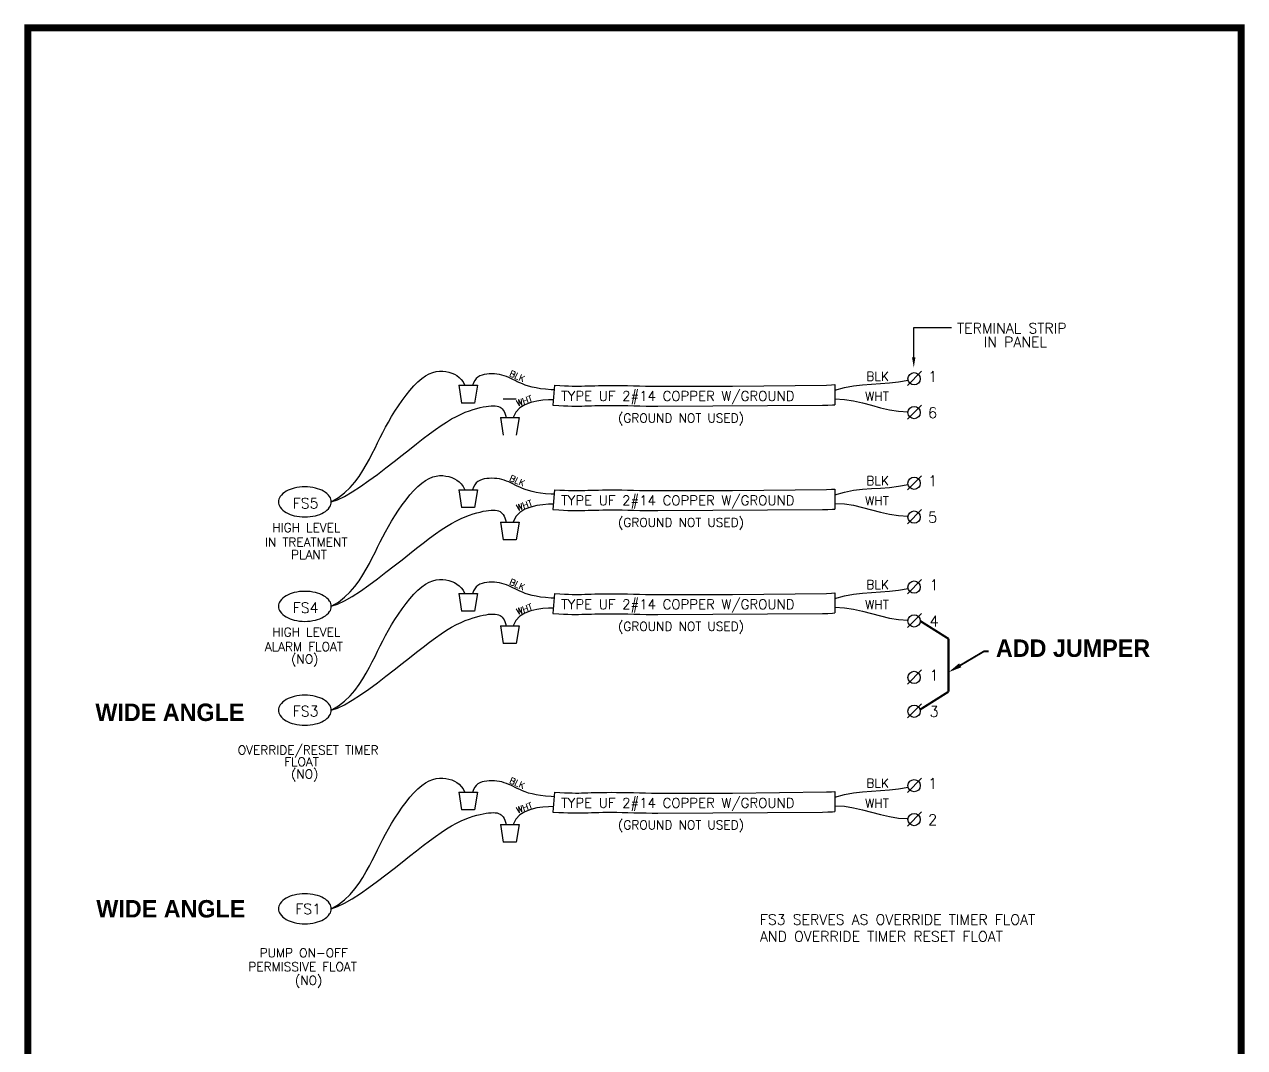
# Model space of a CAD drawing. Extents: x -283 to 170, y -177 to 25.
# Drawn here: x -223.53 to -206.74, y -107.66 to -93.58 of the extents above; entities that cross this region are included whole.
import ezdxf

# ---------------------------------------------------------------- set-up
doc = ezdxf.new("R2010")
doc.units = 0
doc.header["$LTSCALE"] = 0.125
doc.header["$MEASUREMENT"] = 0
doc.layers.get('0').update_dxf_attribs({"linetype": 'CONTINUOUS'})
doc.layers.add('ASHADE', color=7, linetype='CONTINUOUS')
doc.layers.add('TEXT', color=6, linetype='CONTINUOUS')
doc.styles.add('bold', font='', dxfattribs={"height": 0.08})
doc.styles.get("Standard").update_dxf_attribs({"font": 'simplex.shx', "height": 0.08})
doc.styles.get('bold').set_extended_font_data('Eras Bold ITC')

msp = doc.modelspace()

# ---------------------------------------------------------------- linework, layer by layer
at = {"color": 7}
for p, q in [((-211.382, -98.553), (-211.187, -98.358)), ((-217.553, -98.551), (-217.298, -98.551)), ((-217.553, -98.551), (-217.515, -98.795)), ((-217.298, -98.551), (-217.336, -98.795)), ((-216.239, -98.551), (-216.259, -98.825)), ((-212.382, -98.542), (-212.382, -98.818)), ((-217.336, -98.795), (-217.515, -98.795)), ((-216.763, -98.742), (-216.942, -98.742)), ((-211.382, -99.018), (-211.187, -98.823)), ((-216.98, -98.995), (-216.725, -98.995)), ((-216.98, -98.995), (-216.942, -99.239)), ((-216.725, -98.995), (-216.763, -99.239)), ((-211.382, -99.99), (-211.187, -99.795)), ((-217.553, -99.988), (-217.298, -99.988)), ((-217.553, -99.988), (-217.515, -100.232)), ((-217.298, -99.988), (-217.336, -100.232)), ((-216.239, -99.988), (-216.259, -100.262)), ((-212.382, -99.979), (-212.382, -100.255)), ((-217.336, -100.232), (-217.515, -100.232)), ((-211.382, -100.456), (-211.187, -100.26)), ((-216.98, -100.433), (-216.725, -100.433)), ((-216.98, -100.433), (-216.942, -100.676)), ((-216.725, -100.433), (-216.763, -100.676)), ((-216.763, -100.676), (-216.942, -100.676)), ((-211.382, -101.419), (-211.187, -101.224)), ((-217.553, -101.418), (-217.515, -101.661)), ((-217.553, -101.418), (-217.298, -101.418)), ((-217.298, -101.418), (-217.336, -101.661)), ((-216.239, -101.417), (-216.259, -101.691)), ((-212.382, -101.408), (-212.382, -101.684)), ((-217.336, -101.661), (-217.515, -101.661)), ((-211.382, -101.885), (-211.187, -101.69)), ((-216.98, -101.862), (-216.942, -102.105)), ((-216.98, -101.862), (-216.725, -101.862)), ((-216.725, -101.862), (-216.763, -102.105)), ((-216.763, -102.105), (-216.942, -102.105)), ((-211.382, -102.662), (-211.187, -102.467)), ((-211.382, -103.128), (-211.187, -102.933)), ((-211.382, -104.152), (-211.187, -103.957)), ((-217.553, -104.15), (-217.298, -104.15)), ((-217.553, -104.15), (-217.515, -104.394)), ((-217.298, -104.15), (-217.336, -104.394)), ((-216.239, -104.15), (-216.259, -104.424)), ((-212.382, -104.141), (-212.382, -104.417)), ((-217.336, -104.394), (-217.515, -104.394)), ((-211.382, -104.617), (-211.187, -104.422)), ((-216.98, -104.594), (-216.942, -104.838)), ((-216.98, -104.594), (-216.725, -104.594)), ((-216.725, -104.594), (-216.763, -104.838)), ((-216.763, -104.838), (-216.942, -104.838))]:
    msp.add_line(p, q, dxfattribs=at)
at = {"const_width": 0.0962}
msp.add_lwpolyline([(-223.482, -115.854), (-223.482, -93.633), (-206.792, -93.633), (-206.792, -115.854)], close=True, dxfattribs=at)
at = {"color": 7}
for points in [[(-219.308, -100.155), (-219.211, -100.096), (-219.125, -100.03), (-219.05, -99.958), (-218.984, -99.882), (-218.925, -99.804), (-218.873, -99.724), (-218.827, -99.644), (-218.784, -99.565), (-218.745, -99.488), (-218.707, -99.414), (-218.671, -99.342), (-218.635, -99.27), (-218.599, -99.199), (-218.561, -99.127), (-218.522, -99.056), (-218.479, -98.982), (-218.433, -98.908), (-218.384, -98.833), (-218.333, -98.759), (-218.28, -98.688), (-218.226, -98.621), (-218.171, -98.559), (-218.117, -98.505), (-218.063, -98.459), (-218.011, -98.422), (-217.961, -98.394), (-217.912, -98.375), (-217.864, -98.363), (-217.818, -98.357), (-217.774, -98.357), (-217.732, -98.362), (-217.691, -98.371), (-217.652, -98.383), (-217.615, -98.399), (-217.58, -98.418), (-217.549, -98.442), (-217.52, -98.471), (-217.495, -98.505), (-217.475, -98.544), (-217.472, -98.551)], [(-216.243, -98.614), (-216.284, -98.612), (-216.36, -98.606), (-216.428, -98.598), (-216.49, -98.587), (-216.545, -98.575), (-216.595, -98.562), (-216.639, -98.547), (-216.68, -98.532), (-216.716, -98.516), (-216.75, -98.501), (-216.781, -98.485), (-216.811, -98.47), (-216.84, -98.456), (-216.868, -98.443), (-216.898, -98.43), (-216.928, -98.419), (-216.961, -98.41), (-216.995, -98.403), (-217.03, -98.397), (-217.065, -98.394), (-217.101, -98.393), (-217.136, -98.393), (-217.17, -98.396), (-217.204, -98.402), (-217.235, -98.41), (-217.264, -98.422), (-217.291, -98.437), (-217.314, -98.458), (-217.335, -98.483), (-217.352, -98.515), (-217.364, -98.554)], [(-212.382, -98.619), (-212.25, -98.583), (-212.123, -98.559), (-211.999, -98.544), (-211.876, -98.535), (-211.754, -98.528), (-211.63, -98.519), (-211.504, -98.504), (-211.373, -98.48)], [(-216.239, -98.551), (-216.164, -98.555), (-216.1, -98.558), (-216.043, -98.56), (-215.993, -98.561), (-215.947, -98.562), (-215.905, -98.562), (-215.864, -98.561), (-215.822, -98.56), (-215.779, -98.559), (-215.733, -98.557), (-215.685, -98.556), (-215.633, -98.554), (-215.578, -98.553), (-215.518, -98.553), (-215.454, -98.552), (-215.385, -98.553), (-215.311, -98.554), (-215.232, -98.555), (-215.151, -98.557), (-215.069, -98.559), (-214.986, -98.561), (-214.905, -98.562), (-214.826, -98.563), (-213.788, -98.562), (-212.494, -98.547), (-212.428, -98.544), (-212.382, -98.542)], [(-219.308, -100.155), (-219.222, -100.126), (-219.125, -100.079), (-219.019, -100.018), (-218.907, -99.945), (-218.791, -99.863), (-218.673, -99.776), (-218.556, -99.687), (-218.443, -99.599), (-218.335, -99.514), (-218.233, -99.433), (-218.136, -99.357), (-218.044, -99.285), (-217.957, -99.219), (-217.875, -99.159), (-217.797, -99.104), (-217.723, -99.056), (-217.653, -99.014), (-217.587, -98.978), (-217.524, -98.947), (-217.465, -98.922), (-217.409, -98.901), (-217.357, -98.883), (-217.308, -98.869), (-217.262, -98.857), (-217.219, -98.848), (-217.18, -98.841), (-217.144, -98.836), (-217.11, -98.833), (-217.08, -98.832), (-217.053, -98.834), (-217.028, -98.837), (-217.006, -98.843), (-216.987, -98.851), (-216.971, -98.862), (-216.957, -98.876), (-216.944, -98.892), (-216.932, -98.912), (-216.922, -98.936), (-216.912, -98.964), (-216.902, -98.995)], [(-216.253, -98.75), (-216.322, -98.751), (-216.4, -98.756), (-216.483, -98.768), (-216.565, -98.788), (-216.644, -98.819), (-216.713, -98.862), (-216.768, -98.921), (-216.805, -98.996)], [(-216.259, -98.825), (-216.18, -98.829), (-216.112, -98.832), (-216.052, -98.835), (-215.999, -98.836), (-215.951, -98.837), (-215.906, -98.837), (-215.863, -98.836), (-215.82, -98.835), (-215.776, -98.834), (-215.73, -98.832), (-215.681, -98.831), (-215.629, -98.829), (-215.574, -98.828), (-215.514, -98.828), (-215.45, -98.827), (-215.381, -98.828), (-215.306, -98.829), (-215.227, -98.831), (-215.145, -98.833), (-215.062, -98.835), (-214.978, -98.836), (-214.895, -98.838), (-214.814, -98.838), (-212.552, -98.824), (-212.479, -98.823), (-212.412, -98.82), (-212.382, -98.818)], [(-212.382, -98.737), (-212.25, -98.745), (-212.123, -98.765), (-211.999, -98.794), (-211.876, -98.826), (-211.754, -98.859), (-211.63, -98.887), (-211.504, -98.907), (-211.374, -98.915)], [(-219.308, -101.592), (-219.211, -101.533), (-219.125, -101.467), (-219.05, -101.395), (-218.984, -101.319), (-218.925, -101.241), (-218.873, -101.161), (-218.827, -101.081), (-218.784, -101.002), (-218.745, -100.926), (-218.707, -100.851), (-218.671, -100.779), (-218.635, -100.707), (-218.599, -100.636), (-218.561, -100.565), (-218.522, -100.493), (-218.479, -100.42), (-218.433, -100.345), (-218.384, -100.27), (-218.333, -100.196), (-218.28, -100.125), (-218.226, -100.058), (-218.171, -99.997), (-218.117, -99.942), (-218.063, -99.896), (-218.011, -99.859), (-217.961, -99.832), (-217.912, -99.812), (-217.864, -99.8), (-217.818, -99.794), (-217.774, -99.794), (-217.732, -99.799), (-217.691, -99.808), (-217.652, -99.82), (-217.615, -99.836), (-217.58, -99.856), (-217.549, -99.879), (-217.52, -99.908), (-217.495, -99.942), (-217.475, -99.981), (-217.472, -99.988)], [(-216.243, -100.051), (-216.284, -100.049), (-216.36, -100.043), (-216.428, -100.035), (-216.49, -100.024), (-216.545, -100.012), (-216.595, -99.999), (-216.639, -99.984), (-216.68, -99.969), (-216.716, -99.954), (-216.75, -99.938), (-216.781, -99.923), (-216.811, -99.908), (-216.84, -99.893), (-216.868, -99.88), (-216.898, -99.868), (-216.928, -99.857), (-216.961, -99.848), (-216.995, -99.84), (-217.03, -99.835), (-217.065, -99.831), (-217.101, -99.83), (-217.136, -99.831), (-217.17, -99.834), (-217.204, -99.839), (-217.235, -99.848), (-217.264, -99.859), (-217.291, -99.875), (-217.314, -99.895), (-217.335, -99.92), (-217.352, -99.952), (-217.364, -99.991)], [(-216.239, -99.988), (-216.164, -99.992), (-216.1, -99.995), (-216.043, -99.997), (-215.993, -99.998), (-215.947, -99.999), (-215.905, -99.999), (-215.864, -99.998), (-215.822, -99.997), (-215.779, -99.996), (-215.733, -99.994), (-215.685, -99.993), (-215.633, -99.992), (-215.578, -99.99), (-215.518, -99.99), (-215.454, -99.989), (-215.385, -99.99), (-215.311, -99.991), (-215.232, -99.993), (-215.151, -99.995), (-215.069, -99.997), (-214.986, -99.998), (-214.905, -99.999), (-214.826, -100), (-213.788, -99.999), (-212.494, -99.985), (-212.428, -99.982), (-212.382, -99.979)], [(-212.382, -100.056), (-212.25, -100.02), (-212.123, -99.996), (-211.999, -99.982), (-211.876, -99.973), (-211.754, -99.965), (-211.63, -99.956), (-211.504, -99.941), (-211.373, -99.917)], [(-216.253, -100.187), (-216.322, -100.188), (-216.4, -100.194), (-216.483, -100.205), (-216.565, -100.226), (-216.644, -100.256), (-216.713, -100.3), (-216.768, -100.358), (-216.805, -100.433)], [(-212.382, -100.175), (-212.25, -100.182), (-212.123, -100.202), (-211.999, -100.231), (-211.876, -100.263), (-211.754, -100.296), (-211.63, -100.324), (-211.504, -100.344), (-211.374, -100.352)], [(-219.308, -101.592), (-219.222, -101.563), (-219.125, -101.516), (-219.019, -101.455), (-218.907, -101.382), (-218.791, -101.3), (-218.673, -101.213), (-218.556, -101.124), (-218.443, -101.036), (-218.335, -100.951), (-218.233, -100.87), (-218.136, -100.794), (-218.044, -100.723), (-217.957, -100.656), (-217.875, -100.596), (-217.797, -100.541), (-217.723, -100.493), (-217.653, -100.451), (-217.587, -100.415), (-217.524, -100.384), (-217.465, -100.359), (-217.409, -100.338), (-217.357, -100.32), (-217.308, -100.306), (-217.262, -100.295), (-217.219, -100.285), (-217.18, -100.278), (-217.144, -100.273), (-217.11, -100.27), (-217.08, -100.269), (-217.053, -100.271), (-217.028, -100.275), (-217.006, -100.28), (-216.987, -100.289), (-216.971, -100.299), (-216.957, -100.313), (-216.944, -100.33), (-216.932, -100.35), (-216.922, -100.373), (-216.912, -100.401), (-216.902, -100.433)], [(-216.259, -100.262), (-216.18, -100.266), (-216.112, -100.27), (-216.052, -100.272), (-215.999, -100.273), (-215.951, -100.274), (-215.906, -100.274), (-215.863, -100.273), (-215.82, -100.272), (-215.776, -100.271), (-215.73, -100.269), (-215.681, -100.268), (-215.629, -100.267), (-215.574, -100.266), (-215.514, -100.265), (-215.45, -100.265), (-215.381, -100.265), (-215.306, -100.266), (-215.227, -100.268), (-215.145, -100.27), (-215.062, -100.272), (-214.978, -100.274), (-214.895, -100.275), (-214.814, -100.275), (-212.552, -100.262), (-212.479, -100.26), (-212.412, -100.257), (-212.382, -100.255)], [(-219.308, -103.022), (-219.211, -102.962), (-219.125, -102.896), (-219.05, -102.825), (-218.984, -102.749), (-218.925, -102.67), (-218.873, -102.59), (-218.827, -102.51), (-218.784, -102.431), (-218.745, -102.355), (-218.707, -102.281), (-218.671, -102.208), (-218.635, -102.136), (-218.599, -102.065), (-218.561, -101.994), (-218.522, -101.922), (-218.479, -101.849), (-218.433, -101.774), (-218.384, -101.699), (-218.333, -101.626), (-218.28, -101.555), (-218.226, -101.488), (-218.171, -101.426), (-218.117, -101.371), (-218.063, -101.325), (-218.011, -101.289), (-217.961, -101.261), (-217.912, -101.241), (-217.864, -101.229), (-217.818, -101.224), (-217.774, -101.224), (-217.732, -101.229), (-217.691, -101.237), (-217.652, -101.25), (-217.615, -101.265), (-217.58, -101.285), (-217.549, -101.309), (-217.52, -101.337), (-217.495, -101.371), (-217.475, -101.41), (-217.472, -101.418)], [(-216.243, -101.481), (-216.284, -101.479), (-216.36, -101.473), (-216.428, -101.464), (-216.49, -101.454), (-216.545, -101.442), (-216.595, -101.428), (-216.639, -101.414), (-216.68, -101.398), (-216.716, -101.383), (-216.75, -101.367), (-216.781, -101.352), (-216.811, -101.337), (-216.84, -101.323), (-216.868, -101.309), (-216.898, -101.297), (-216.928, -101.286), (-216.961, -101.277), (-216.995, -101.269), (-217.03, -101.264), (-217.065, -101.26), (-217.101, -101.259), (-217.136, -101.26), (-217.17, -101.263), (-217.204, -101.269), (-217.235, -101.277), (-217.264, -101.288), (-217.291, -101.304), (-217.314, -101.324), (-217.335, -101.35), (-217.352, -101.381), (-217.364, -101.42)], [(-212.382, -101.486), (-212.25, -101.449), (-212.123, -101.425), (-211.999, -101.411), (-211.876, -101.402), (-211.754, -101.395), (-211.63, -101.385), (-211.504, -101.371), (-211.373, -101.347)], [(-216.239, -101.417), (-216.164, -101.421), (-216.1, -101.424), (-216.043, -101.426), (-215.993, -101.428), (-215.947, -101.428), (-215.905, -101.428), (-215.864, -101.428), (-215.822, -101.427), (-215.779, -101.425), (-215.733, -101.424), (-215.685, -101.422), (-215.633, -101.421), (-215.578, -101.42), (-215.518, -101.419), (-215.454, -101.419), (-215.385, -101.419), (-215.311, -101.42), (-215.232, -101.422), (-215.151, -101.424), (-215.069, -101.426), (-214.986, -101.428), (-214.905, -101.429), (-214.826, -101.429), (-213.788, -101.429), (-212.494, -101.414), (-212.428, -101.411), (-212.382, -101.408)], [(-219.308, -103.022), (-219.222, -102.993), (-219.125, -102.946), (-219.019, -102.884), (-218.907, -102.811), (-218.791, -102.73), (-218.673, -102.643), (-218.556, -102.554), (-218.443, -102.465), (-218.335, -102.38), (-218.233, -102.3), (-218.136, -102.223), (-218.044, -102.152), (-217.957, -102.086), (-217.875, -102.025), (-217.797, -101.97), (-217.723, -101.922), (-217.653, -101.88), (-217.587, -101.844), (-217.524, -101.814), (-217.465, -101.788), (-217.409, -101.767), (-217.357, -101.75), (-217.308, -101.736), (-217.262, -101.724), (-217.219, -101.715), (-217.18, -101.708), (-217.144, -101.702), (-217.11, -101.699), (-217.08, -101.699), (-217.053, -101.7), (-217.028, -101.704), (-217.006, -101.71), (-216.987, -101.718), (-216.971, -101.729), (-216.957, -101.742), (-216.944, -101.759), (-216.932, -101.779), (-216.922, -101.803), (-216.912, -101.83), (-216.902, -101.862)], [(-216.253, -101.616), (-216.322, -101.617), (-216.4, -101.623), (-216.483, -101.635), (-216.565, -101.655), (-216.644, -101.686), (-216.713, -101.729), (-216.768, -101.787), (-216.805, -101.862)], [(-216.259, -101.691), (-216.18, -101.696), (-216.112, -101.699), (-216.052, -101.701), (-215.999, -101.703), (-215.951, -101.703), (-215.906, -101.703), (-215.863, -101.702), (-215.82, -101.701), (-215.776, -101.7), (-215.73, -101.699), (-215.681, -101.697), (-215.629, -101.696), (-215.574, -101.695), (-215.514, -101.694), (-215.45, -101.694), (-215.381, -101.694), (-215.306, -101.696), (-215.227, -101.697), (-215.145, -101.699), (-215.062, -101.701), (-214.978, -101.703), (-214.895, -101.704), (-214.814, -101.705), (-212.552, -101.691), (-212.479, -101.689), (-212.412, -101.686), (-212.382, -101.684)], [(-212.382, -101.604), (-212.25, -101.612), (-212.123, -101.632), (-211.999, -101.66), (-211.876, -101.693), (-211.754, -101.725), (-211.63, -101.754), (-211.504, -101.774), (-211.374, -101.781)], [(-219.308, -105.754), (-219.211, -105.695), (-219.125, -105.629), (-219.05, -105.557), (-218.984, -105.481), (-218.925, -105.403), (-218.873, -105.323), (-218.827, -105.243), (-218.784, -105.164), (-218.745, -105.088), (-218.707, -105.013), (-218.671, -104.941), (-218.635, -104.869), (-218.599, -104.798), (-218.561, -104.726), (-218.522, -104.655), (-218.479, -104.581), (-218.433, -104.507), (-218.384, -104.432), (-218.333, -104.358), (-218.28, -104.287), (-218.226, -104.22), (-218.171, -104.159), (-218.117, -104.104), (-218.063, -104.058), (-218.011, -104.021), (-217.961, -103.993), (-217.912, -103.974), (-217.864, -103.962), (-217.818, -103.956), (-217.774, -103.956), (-217.732, -103.961), (-217.691, -103.97), (-217.652, -103.982), (-217.615, -103.998), (-217.58, -104.017), (-217.549, -104.041), (-217.52, -104.07), (-217.495, -104.104), (-217.475, -104.143), (-217.472, -104.15)], [(-216.243, -104.213), (-216.284, -104.211), (-216.36, -104.205), (-216.428, -104.197), (-216.49, -104.186), (-216.545, -104.174), (-216.595, -104.161), (-216.639, -104.146), (-216.68, -104.131), (-216.716, -104.115), (-216.75, -104.1), (-216.781, -104.084), (-216.811, -104.069), (-216.84, -104.055), (-216.868, -104.042), (-216.898, -104.029), (-216.928, -104.019), (-216.961, -104.009), (-216.995, -104.002), (-217.03, -103.996), (-217.065, -103.993), (-217.101, -103.992), (-217.136, -103.992), (-217.17, -103.996), (-217.204, -104.001), (-217.235, -104.009), (-217.264, -104.021), (-217.291, -104.036), (-217.314, -104.057), (-217.335, -104.082), (-217.352, -104.114), (-217.364, -104.153)], [(-216.239, -104.15), (-216.164, -104.154), (-216.1, -104.157), (-216.043, -104.159), (-215.993, -104.16), (-215.947, -104.161), (-215.905, -104.161), (-215.864, -104.16), (-215.822, -104.159), (-215.779, -104.158), (-215.733, -104.156), (-215.685, -104.155), (-215.633, -104.153), (-215.578, -104.152), (-215.518, -104.152), (-215.454, -104.151), (-215.385, -104.152), (-215.311, -104.153), (-215.232, -104.155), (-215.151, -104.156), (-215.069, -104.158), (-214.986, -104.16), (-214.905, -104.161), (-214.826, -104.162), (-213.788, -104.161), (-212.494, -104.146), (-212.428, -104.144), (-212.382, -104.141)], [(-212.382, -104.218), (-212.25, -104.182), (-212.123, -104.158), (-211.999, -104.143), (-211.876, -104.134), (-211.754, -104.127), (-211.63, -104.118), (-211.504, -104.103), (-211.373, -104.079)], [(-216.253, -104.349), (-216.322, -104.35), (-216.4, -104.355), (-216.483, -104.367), (-216.565, -104.387), (-216.644, -104.418), (-216.713, -104.461), (-216.768, -104.52), (-216.805, -104.595)], [(-212.382, -104.336), (-212.25, -104.344), (-212.123, -104.364), (-211.999, -104.393), (-211.876, -104.425), (-211.754, -104.458), (-211.63, -104.486), (-211.504, -104.506), (-211.374, -104.514)], [(-219.308, -105.754), (-219.222, -105.725), (-219.125, -105.678), (-219.019, -105.617), (-218.907, -105.544), (-218.791, -105.462), (-218.673, -105.375), (-218.556, -105.286), (-218.443, -105.198), (-218.335, -105.113), (-218.233, -105.032), (-218.136, -104.956), (-218.044, -104.884), (-217.957, -104.818), (-217.875, -104.758), (-217.797, -104.703), (-217.723, -104.655), (-217.653, -104.613), (-217.587, -104.577), (-217.524, -104.546), (-217.465, -104.521), (-217.409, -104.5), (-217.357, -104.482), (-217.308, -104.468), (-217.262, -104.457), (-217.219, -104.447), (-217.18, -104.44), (-217.144, -104.435), (-217.11, -104.432), (-217.08, -104.431), (-217.053, -104.433), (-217.028, -104.436), (-217.006, -104.442), (-216.987, -104.45), (-216.971, -104.461), (-216.957, -104.475), (-216.944, -104.491), (-216.932, -104.511), (-216.922, -104.535), (-216.912, -104.563), (-216.902, -104.594)], [(-216.259, -104.424), (-216.18, -104.428), (-216.112, -104.431), (-216.052, -104.434), (-215.999, -104.435), (-215.951, -104.436), (-215.906, -104.436), (-215.863, -104.435), (-215.82, -104.434), (-215.776, -104.433), (-215.73, -104.431), (-215.681, -104.43), (-215.629, -104.428), (-215.574, -104.427), (-215.514, -104.427), (-215.45, -104.426), (-215.381, -104.427), (-215.306, -104.428), (-215.227, -104.43), (-215.145, -104.432), (-215.062, -104.434), (-214.978, -104.436), (-214.895, -104.437), (-214.814, -104.437), (-212.552, -104.423), (-212.479, -104.422), (-212.412, -104.419), (-212.382, -104.417)]]:
    msp.add_lwpolyline(points, dxfattribs=at)
for points in [[(-219.671, -100.362, 0.05785), (-219.525, -100.345, 0.07151), (-219.414, -100.301, 0.106441), (-219.331, -100.227, 0.158799), (-219.308, -100.155, 0.158799), (-219.331, -100.083, 0.106441), (-219.414, -100.009, 0.07151), (-219.525, -99.966, 0.05785), (-219.671, -99.949, 0.05785), (-219.817, -99.966, 0.07151), (-219.928, -100.009, 0.106441), (-220.011, -100.083, 0.158799), (-220.035, -100.155, 0.158799), (-220.011, -100.227, 0.106441), (-219.928, -100.301, 0.07151), (-219.817, -100.345, 0.05785)], [(-219.671, -101.799, 0.05785), (-219.525, -101.782, 0.07151), (-219.414, -101.738, 0.106441), (-219.331, -101.664, 0.158799), (-219.308, -101.592, 0.158799), (-219.331, -101.521, 0.106441), (-219.414, -101.446, 0.07151), (-219.525, -101.403, 0.05785), (-219.671, -101.386, 0.05785), (-219.817, -101.403, 0.07151), (-219.928, -101.446, 0.106441), (-220.011, -101.521, 0.158799), (-220.035, -101.592, 0.158799), (-220.011, -101.664, 0.106441), (-219.928, -101.738, 0.07151), (-219.817, -101.782, 0.05785)], [(-219.671, -103.228, 0.05785), (-219.525, -103.211, 0.07151), (-219.414, -103.168, 0.106441), (-219.331, -103.094, 0.158799), (-219.308, -103.022, 0.158799), (-219.331, -102.95, 0.106441), (-219.414, -102.876, 0.07151), (-219.525, -102.832, 0.05785), (-219.671, -102.815, 0.05785), (-219.817, -102.832, 0.07151), (-219.928, -102.876, 0.106441), (-220.011, -102.95, 0.158799), (-220.035, -103.022, 0.158799), (-220.011, -103.094, 0.106441), (-219.928, -103.168, 0.07151), (-219.817, -103.211, 0.05785)], [(-219.671, -105.961, 0.05785), (-219.525, -105.944, 0.07151), (-219.414, -105.9, 0.106441), (-219.331, -105.826, 0.158799), (-219.308, -105.754, 0.158799), (-219.331, -105.682, 0.106441), (-219.414, -105.608, 0.07151), (-219.525, -105.565, 0.05785), (-219.671, -105.548, 0.05785), (-219.817, -105.565, 0.07151), (-219.928, -105.608, 0.106441), (-220.011, -105.682, 0.158799), (-220.035, -105.754, 0.158799), (-220.011, -105.826, 0.106441), (-219.928, -105.9, 0.07151), (-219.817, -105.944, 0.05785)]]:
    msp.add_lwpolyline(points, format="xyb", close=True, dxfattribs=at)
for centre in [(-211.291, -98.461), (-211.291, -98.927), (-211.291, -99.899), (-211.291, -100.364), (-211.291, -101.328), (-211.291, -101.794), (-211.291, -102.571), (-211.291, -103.037), (-211.291, -104.06), (-211.291, -104.526)]:
    msp.add_circle(centre, 0.0845, dxfattribs=at)
at = {"layer": 'ASHADE', "color": 7, "ltscale": 0.25}
for points, const_width in [([(-211.206, -101.794), (-210.817, -102.039)], 0.03), ([(-210.817, -102.039), (-210.817, -102.499)], 0.03), ([(-210.763, -102.468), (-210.328, -102.211), (-210.265, -102.211)], 0.025), ([(-210.817, -102.767), (-210.817, -102.306)], 0.03), ([(-211.206, -103.012), (-210.817, -102.767)], 0.03)]:
    msp.add_lwpolyline(points, dxfattribs=dict(at, const_width=const_width))
msp.add_solid([(-210.64, -102.431), (-210.817, -102.499), (-210.671, -102.377)], dxfattribs=at)
at = {"layer": 'TEXT', "color": 7}
for p, q in [((-211.295, -97.757), (-210.777, -97.757)), ((-211.295, -98.166), (-211.295, -97.757))]:
    msp.add_line(p, q, dxfattribs=at)
msp.add_solid([(-211.272, -98.166), (-211.319, -98.166), (-211.295, -98.308)], dxfattribs=at)

# ---------------------------------------------------------------- texts
at = {"color": 7}
for s, rotation, p in [('BLK', 336.4132, (-216.866, -98.421)), ('WHT', 19.4332, (-216.745, -98.843)), ('BLK', 336.4132, (-216.866, -99.859)), ('WHT', 19.4332, (-216.745, -100.28)), ('BLK', 336.4132, (-216.866, -101.288)), ('WHT', 19.4332, (-216.745, -101.71)), ('BLK', 336.4132, (-216.866, -104.02)), ('WHT', 19.4332, (-216.745, -104.442))]:
    msp.add_text(s, height=0.0853, rotation=rotation, dxfattribs=at).set_placement(p)
at = {"layer": 'TEXT', "color": 7}
for s, height, p in [('TERMINAL STRIP', 0.14228, (-210.699, -97.836)), ('IN PANEL', 0.1423, (-210.333, -98.027)), ('BLK', 0.1221, (-211.946, -98.488)), ('1', 0.147, (-211.099, -98.503)), ('TYPE UF 2#14 COPPER W/GROUND', 0.13399, (-216.146, -98.765)), ('WHT', 0.1221, (-211.963, -98.763)), ('6', 0.147, (-211.099, -99.003)), ('(GROUND NOT USED)', 0.1221, (-215.363, -99.062)), ('BLK', 0.1221, (-211.946, -99.925)), ('1', 0.147, (-211.099, -99.94)), ('TYPE UF 2#14 COPPER W/GROUND', 0.13399, (-216.146, -100.202)), ('FS5', 0.1423, (-219.839, -100.245)), ('WHT', 0.1221, (-211.963, -100.201)), ('(GROUND NOT USED)', 0.1221, (-215.363, -100.499)), ('5', 0.147, (-211.099, -100.44)), ('HIGH LEVEL', 0.1221, (-220.121, -100.57)), ('IN TREATMENT', 0.1221, (-220.222, -100.77)), ('PLANT', 0.1221, (-219.861, -100.942)), ('1', 0.147, (-211.078, -101.37)), ('BLK', 0.1221, (-211.946, -101.354)), ('FS4', 0.1423, (-219.839, -101.682)), ('TYPE UF 2#14 COPPER W/GROUND', 0.13399, (-216.146, -101.631)), ('WHT', 0.1221, (-211.963, -101.63)), ('4', 0.147, (-211.078, -101.87)), ('HIGH LEVEL', 0.1221, (-220.121, -102.008)), ('(GROUND NOT USED)', 0.1221, (-215.363, -101.929)), ('ALARM FLOAT', 0.1221, (-220.222, -102.208)), ('(NO)', 0.1221, (-219.861, -102.379)), ('1', 0.147, (-211.078, -102.613)), ('FS3', 0.1423, (-219.839, -103.106)), ('3', 0.147, (-211.078, -103.113)), ('OVERRIDE/RESET TIMER', 0.1221, (-220.595, -103.631)), (' FLOAT', 0.1221, (-220.04, -103.793)), ('(NO)', 0.1221, (-219.862, -103.961)), ('BLK', 0.1221, (-211.946, -104.087)), ('1', 0.147, (-211.099, -104.102)), ('TYPE UF 2#14 COPPER W/GROUND', 0.13399, (-216.146, -104.364)), ('WHT', 0.1221, (-211.963, -104.363)), ('(GROUND NOT USED)', 0.1221, (-215.363, -104.661)), ('2', 0.147, (-211.099, -104.602)), ('FS1', 0.1423, (-219.803, -105.828)), ('FS3 SERVES AS OVERRIDE TIMER FLOAT', 0.14228, (-213.412, -105.974)), ('AND OVERRIDE TIMER RESET FLOAT', 0.14228, (-213.412, -106.205)), ('PUMP ON-OFF', 0.1221, (-220.295, -106.422)), ('PERMISSIVE FLOAT', 0.1221, (-220.449, -106.612)), ('(NO)', 0.1221, (-219.809, -106.801))]:
    msp.add_text(s, height=height, dxfattribs=at).set_placement(p)
at = {"layer": 'TEXT', "color": 7, "style": 'bold'}
for s, p in [('ADD JUMPER ', (-210.165, -102.288)), ('WIDE ANGLE', (-222.554, -103.17)), ('WIDE ANGLE', (-222.541, -105.874))]:
    msp.add_text(s, height=0.24, dxfattribs=at).set_placement(p)

doc.saveas('drawing.dxf')
